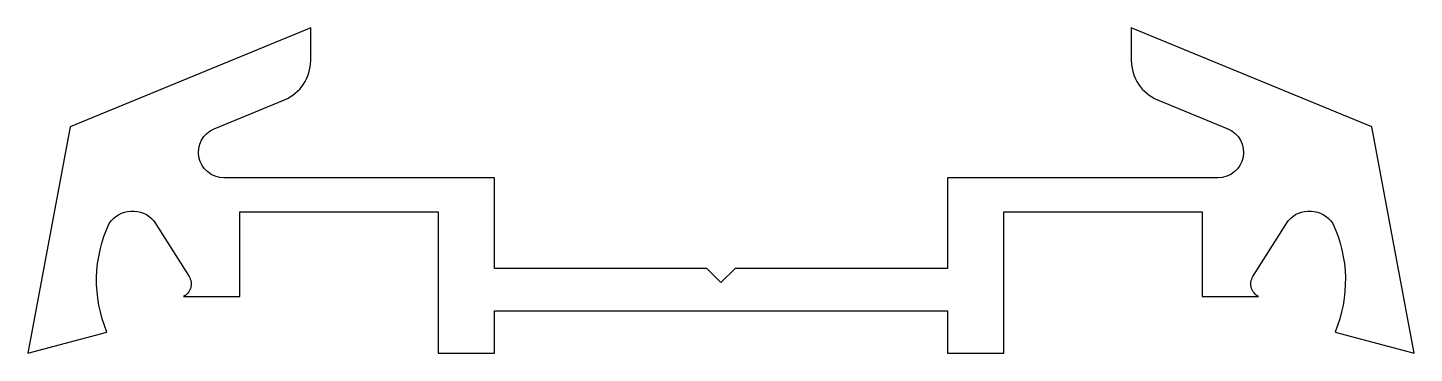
# Model space of a CAD drawing. Extents: x 218.1 to 267.1, y 241 to 252.5.
import ezdxf

# ---------------------------------------------------------------- set-up
doc = ezdxf.new("R2010")
doc.units = 0
doc.layers.get('DEFPOINTS').update_dxf_attribs({"linetype": 'CONTINUOUS'})
doc.layers.add('ANA', color=220, linetype='CONTINUOUS')

msp = doc.modelspace()

# ---------------------------------------------------------------- linework, layer by layer
at = {"layer": 'ANA'}
for p, q in [((221.788, 246.064), (221.792, 246.064)), ((263.358, 246.064), (263.355, 246.064))]:
    msp.add_line(p, q, dxfattribs=at)
msp.add_lwpolyline([(223.573, 243.041), (223.573, 243.041), (225.573, 243.041), (225.573, 246.041), (232.573, 246.041), (232.573, 241.041), (234.573, 241.041), (234.573, 242.541), (242.573, 242.541), (250.573, 242.541), (250.573, 241.041), (252.573, 241.041), (252.573, 246.041), (259.573, 246.041), (259.573, 243.041), (261.573, 243.041), (261.573, 243.041, -0.444029), (261.374, 243.755), (262.616, 245.725, -0.489208), (264.192, 245.63, -0.211063), (264.273, 241.791), (267.073, 241.041), (265.573, 249.041), (257.073, 252.541), (257.073, 251.486), (257.073, 251.383, 0.303918), (258.002, 249.996), (260.485, 248.973, -0.821554), (260.143, 247.241), (250.573, 247.241), (250.573, 244.041), (243.073, 244.041), (242.573, 243.541), (242.073, 244.041), (234.573, 244.041), (234.573, 247.241), (225.004, 247.241, -0.821554), (224.662, 248.973), (227.145, 249.996, 0.303918), (228.073, 251.383), (228.073, 251.486), (228.073, 252.541), (219.573, 249.041), (218.073, 241.041), (220.873, 241.791, -0.211063), (220.954, 245.63, -0.489208), (222.53, 245.725), (223.773, 243.755, -0.444029), (223.573, 243.041), (223.573, 243.041), (223.573, 243.041)], format="xyb", dxfattribs=at)
at = {"layer": 'DEFPOINTS', "color": 0, "linetype": 'BYBLOCK'}
msp.add_point((218.073, 241.041), dxfattribs=at)

doc.saveas('drawing.dxf')
